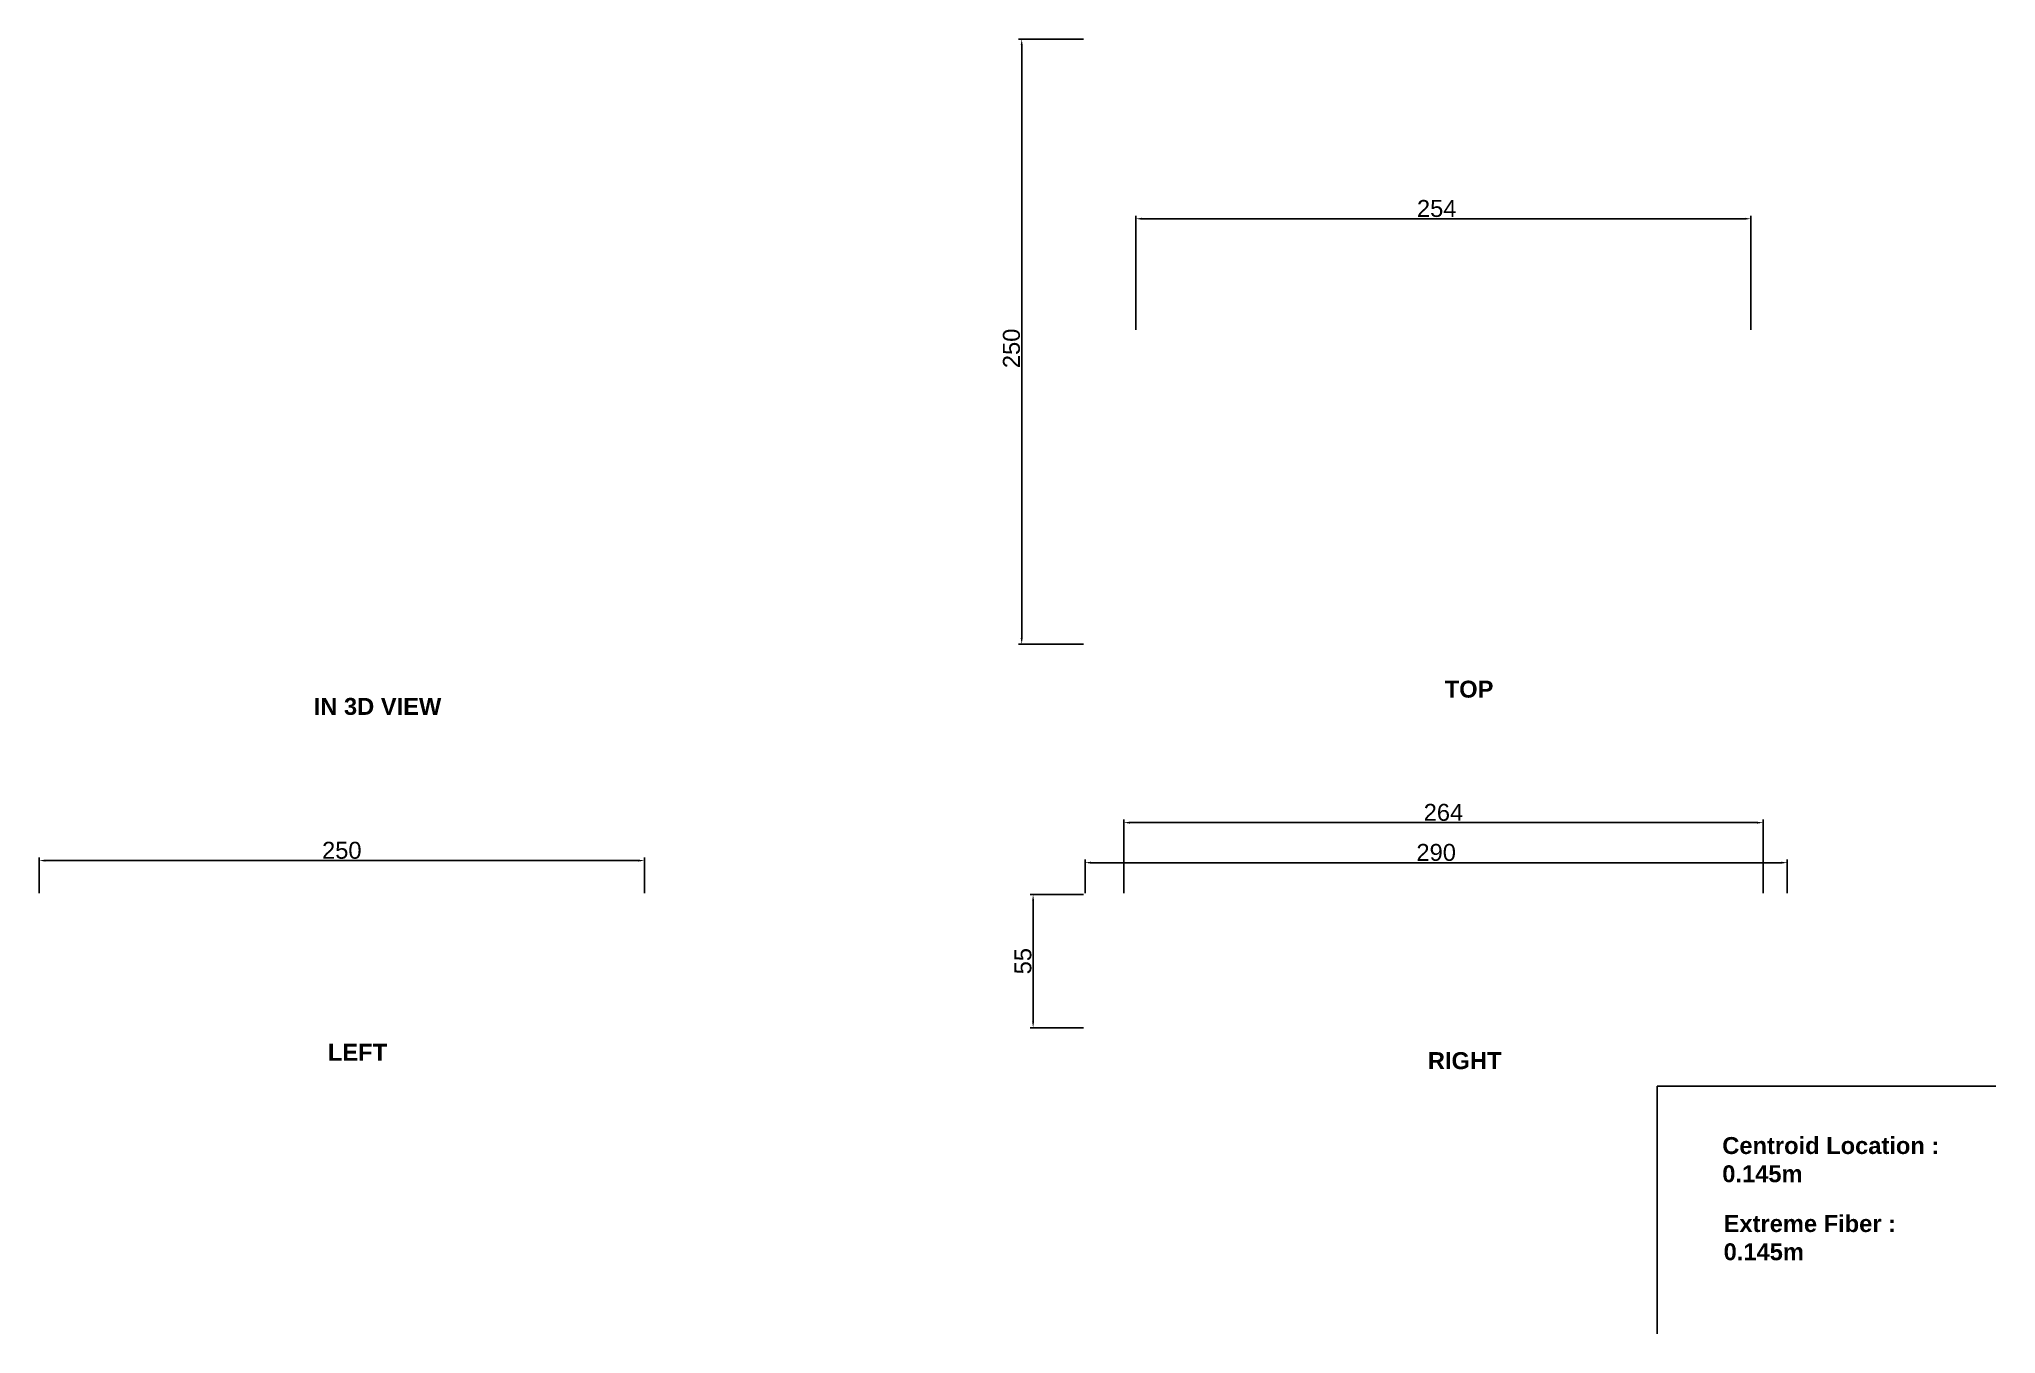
# Paper-space layout 'Layout1' of a CAD drawing. Header units: millimetres. Extents: x 23 to 831, y 0 to 535.
import ezdxf

# ---------------------------------------------------------------- set-up
doc = ezdxf.new("R2010")
doc.units = ezdxf.units.MM
doc.styles.get("Standard").update_dxf_attribs({"font": 'arial.ttf'})
doc.dimstyles.new('ISO-25', dxfattribs={"dimtxt": 2.5, "dimasz": 2.5, "dimexe": 1.25, "dimexo": 0.625, "dimtad": 1, "dimtxsty": 'Standard', "dimcen": 2.5, "dimadec": 0, "dimazin": 0, "dimtfac": 1, "dimtmove": 0, "dimatfit": 3, "dimfxl": 1, "dimarcsym": 0})

# ---------------------------------------------------------------- blocks, each defined once
blk = doc.blocks.new('*D11')
at = {"color": 0, "lineweight": -2, "transparency": 16777216}
for p, q in [((454.76, 182.11), (454.76, 195.93)), ((457.26, 194.68), (742.26, 194.68)), ((744.76, 182.11), (744.76, 195.93))]:
    blk.add_line(p, q, dxfattribs=at)
at = {"color": 0, "transparency": 16777216}
for points in [[(457.26, 195.1), (457.26, 194.26), (454.76, 194.68)], [(742.26, 195.1), (742.26, 194.26), (744.76, 194.68)]]:
    blk.add_solid(points, dxfattribs=at)
at = {"layer": 'Defpoints', "color": 0, "transparency": 16777216}
for p in [(744.76, 194.68), (454.76, 181.49), (744.76, 181.49)]:
    blk.add_point(p, dxfattribs=at)
at = {"color": 0, "transparency": 16777216, "insert": (599.76, 198.88), "char_height": 2.5, "attachment_point": 5}
blk.add_mtext('{\\H2.8x;290}', dxfattribs=at)
blk = doc.blocks.new('*D12')
at = {"color": 0, "lineweight": -2, "transparency": 16777216}
for p, q in [((470.76, 182.11), (470.76, 212.47)), ((473.26, 211.22), (732.26, 211.22)), ((734.76, 182.11), (734.76, 212.47))]:
    blk.add_line(p, q, dxfattribs=at)
at = {"color": 0, "transparency": 16777216}
for points in [[(473.26, 211.63), (473.26, 210.8), (470.76, 211.22)], [(732.26, 211.63), (732.26, 210.8), (734.76, 211.22)]]:
    blk.add_solid(points, dxfattribs=at)
at = {"layer": 'Defpoints', "color": 0, "transparency": 16777216}
for p in [(734.76, 211.22), (470.76, 181.49), (734.76, 181.49)]:
    blk.add_point(p, dxfattribs=at)
at = {"color": 0, "transparency": 16777216, "insert": (602.76, 215.42), "char_height": 2.5, "attachment_point": 5}
blk.add_mtext('{\\H2.8x;264}', dxfattribs=at)
blk = doc.blocks.new('*D13')
at = {"color": 0, "lineweight": -2, "transparency": 16777216}
for p, q in [((454.14, 181.49), (432.06, 181.49)), ((433.31, 178.99), (433.31, 128.99)), ((454.14, 126.49), (432.06, 126.49))]:
    blk.add_line(p, q, dxfattribs=at)
at = {"color": 0, "transparency": 16777216}
for points in [[(432.89, 178.99), (433.73, 178.99), (433.31, 181.49)], [(432.89, 128.99), (433.73, 128.99), (433.31, 126.49)]]:
    blk.add_solid(points, dxfattribs=at)
at = {"layer": 'Defpoints', "color": 0, "transparency": 16777216}
for p in [(454.76, 181.49), (433.31, 126.49), (454.76, 126.49)]:
    blk.add_point(p, dxfattribs=at)
at = {"color": 0, "transparency": 16777216, "insert": (429.12, 153.99), "char_height": 2.5, "attachment_point": 5, "rotation": 90}
blk.add_mtext('{\\H2.8x;55}', dxfattribs=at)
blk = doc.blocks.new('*D14')
at = {"color": 0, "lineweight": -2, "transparency": 16777216}
for p, q in [((22.82, 182.11), (22.82, 196.8)), ((25.32, 195.55), (270.32, 195.55)), ((272.82, 182.11), (272.82, 196.8))]:
    blk.add_line(p, q, dxfattribs=at)
at = {"color": 0, "transparency": 16777216}
for points in [[(25.32, 195.97), (25.32, 195.13), (22.82, 195.55)], [(270.32, 195.97), (270.32, 195.13), (272.82, 195.55)]]:
    blk.add_solid(points, dxfattribs=at)
at = {"layer": 'Defpoints', "color": 0, "transparency": 16777216}
for p in [(272.82, 195.55), (22.82, 181.49), (272.82, 181.49)]:
    blk.add_point(p, dxfattribs=at)
at = {"color": 0, "transparency": 16777216, "insert": (147.82, 199.75), "char_height": 2.5, "attachment_point": 5}
blk.add_mtext('{\\H2.8x;250}', dxfattribs=at)
blk = doc.blocks.new('*D15')
at = {"color": 0, "lineweight": -2, "transparency": 16777216}
for p, q in [((475.76, 414.78), (475.76, 461.97)), ((478.26, 460.72), (727.26, 460.72)), ((729.76, 414.78), (729.76, 461.97))]:
    blk.add_line(p, q, dxfattribs=at)
at = {"color": 0, "transparency": 16777216}
for points in [[(478.26, 461.14), (478.26, 460.31), (475.76, 460.72)], [(727.26, 461.14), (727.26, 460.31), (729.76, 460.72)]]:
    blk.add_solid(points, dxfattribs=at)
at = {"layer": 'Defpoints', "color": 0, "transparency": 16777216}
for p in [(729.76, 460.72), (475.76, 414.16), (729.76, 414.16)]:
    blk.add_point(p, dxfattribs=at)
at = {"color": 0, "transparency": 16777216, "insert": (599.98, 464.92), "char_height": 2.5, "width": 46.2868, "attachment_point": 5}
blk.add_mtext('{\\H2.8x;254}', dxfattribs=at)
blk = doc.blocks.new('*D16')
at = {"color": 0, "lineweight": -2, "transparency": 16777216}
for p, q in [((454.14, 534.94), (427.34, 534.94)), ((428.59, 287.44), (428.59, 532.44)), ((454.14, 284.94), (427.34, 284.94))]:
    blk.add_line(p, q, dxfattribs=at)
at = {"color": 0, "transparency": 16777216}
for points in [[(428.18, 532.44), (429.01, 532.44), (428.59, 534.94)], [(428.18, 287.44), (429.01, 287.44), (428.59, 284.94)]]:
    blk.add_solid(points, dxfattribs=at)
at = {"layer": 'Defpoints', "color": 0, "transparency": 16777216}
for p in [(428.59, 534.94), (454.76, 534.94), (454.76, 284.94)]:
    blk.add_point(p, dxfattribs=at)
at = {"color": 0, "transparency": 16777216, "insert": (424.39, 407.16), "char_height": 2.5, "width": 21.8052, "attachment_point": 5, "rotation": 90}
blk.add_mtext('{\\H2.8x;250}', dxfattribs=at)

psp = doc.layouts.get("Layout1")

# ---------------------------------------------------------------- linework, layer by layer
for p, q in [((690.976, -0.001), (690.976, 102.406)), ((690.976, 102.406), (830.899, 102.406))]:
    psp.add_line(p, q)

# ---------------------------------------------------------------- texts
at = {"char_height": 7, "attachment_point": 1}
for s, insert in [('{\\fArial|b1|i0|c0|p34;TOP}', (603.297, 269.871)), ('{\\fArial|b1|i0|c0|p34;LEFT}', (142.08, 119.861)), ('{\\fArial|b1|i0|c0|p34;RIGHT}', (596.32, 116.392)), ('{\\fArial|b1|i0|c0|p34;Extreme Fiber :\\P0.145m }', (718.468, 49.082))]:
    psp.add_mtext(s, dxfattribs=dict(at, insert=insert))
for s, insert, width in [('{\\fArial|b1|i0|c0|p34;IN 3D VIEW}', (136.213, 262.752), 59.88744), ('{\\fArial|b1|i0|c0|p34;Centroid Location :^J0.145m}', (717.913, 81.314), 93.60384)]:
    psp.add_mtext(s, dxfattribs=dict(at, insert=insert, width=width))

# ---------------------------------------------------------------- dimensions: what is measured, and where the dimension line sits
dim = psp.add_linear_dim(base=(428.592, 534.936), p1=(454.762, 284.936), p2=(454.762, 534.936), angle=90, text='{\\H2.8x;<>}', dimstyle='ISO-25', override={"dimlfac": -1})
dim.commit()
dim.dimension.update_dxf_attribs({"geometry": '*D16', "text_midpoint": (428.592, 407.157), "dimtype": 160})
dim = psp.add_linear_dim(base=(729.762, 460.722), p1=(475.762, 414.159), p2=(729.762, 414.159), text='{\\H2.8x;<>}', dimstyle='ISO-25', override={"dimlfac": -1})
dim.commit()
dim.dimension.update_dxf_attribs({"geometry": '*D15', "text_midpoint": (599.984, 460.722), "dimtype": 160})
for base, p1, p2, picture, middle in [((734.762, 211.216), (470.762, 181.487), (734.762, 181.487), '*D12', (602.762, 215.415)), ((272.822, 195.55), (22.822, 181.487), (272.822, 181.487), '*D14', (147.822, 199.749)), ((744.762, 194.679), (454.762, 181.487), (744.762, 181.487), '*D11', (599.762, 198.878))]:
    dim = psp.add_linear_dim(base=base, p1=p1, p2=p2, text='{\\H2.8x;<>}', dimstyle='ISO-25', override={"dimlfac": -1})
    dim.commit()
    dim.dimension.update_dxf_attribs({"geometry": picture, "text_midpoint": middle})
dim = psp.add_linear_dim(base=(433.309, 126.487), p1=(454.762, 181.487), p2=(454.762, 126.487), angle=90, text='{\\H2.8x;<>}', dimstyle='ISO-25', override={"dimlfac": -1})
dim.commit()
dim.dimension.update_dxf_attribs({"geometry": '*D13', "text_midpoint": (429.124, 153.987)})

doc.saveas('drawing.dxf')
